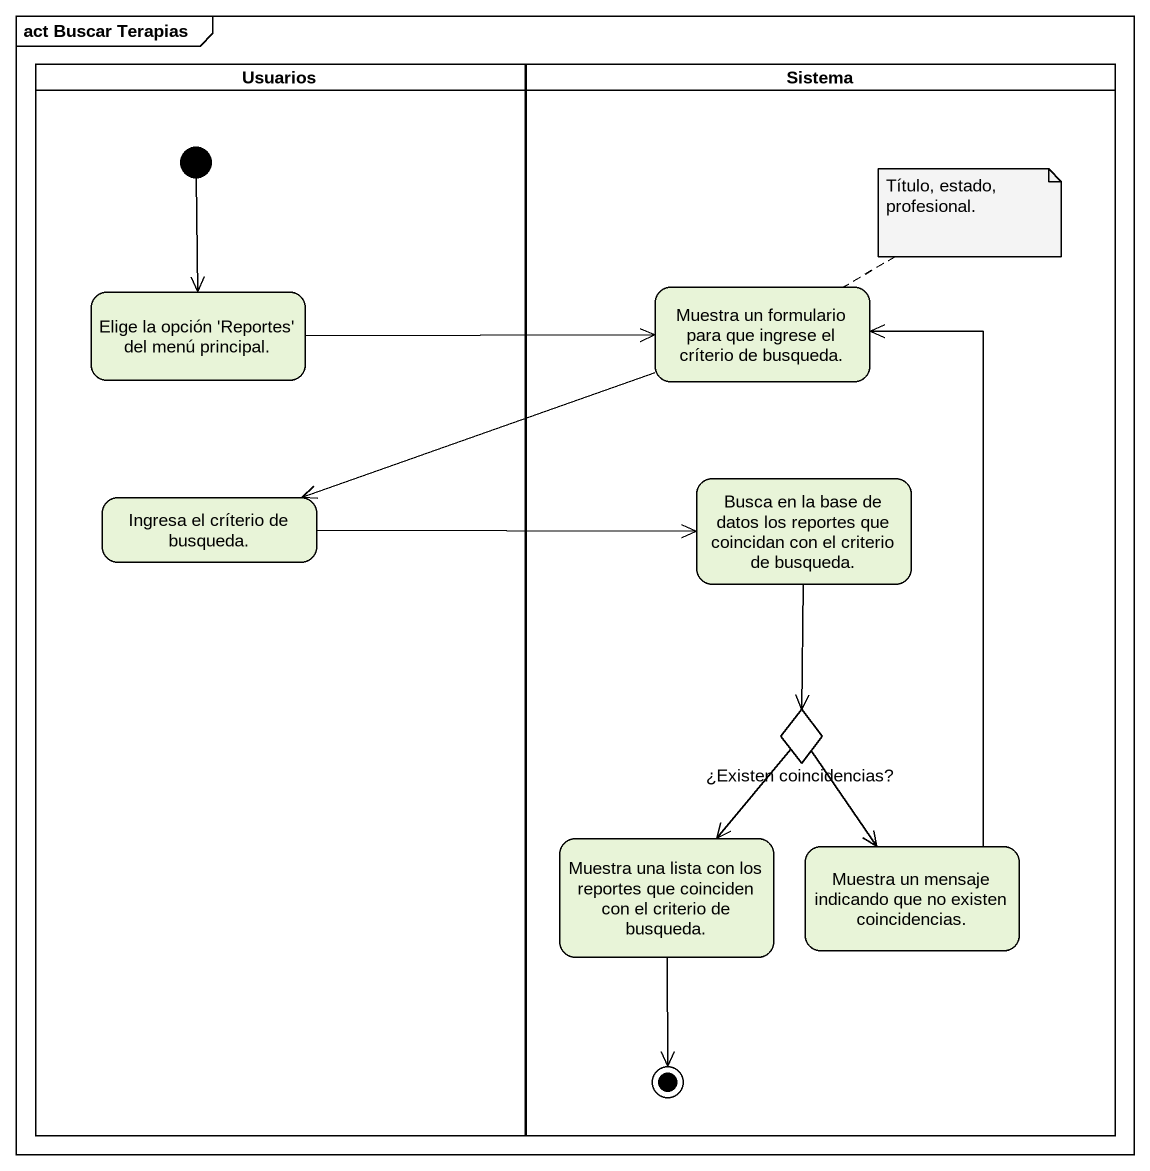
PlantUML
@startuml
mainframe act Buscar Terapias
hide empty description
state Usuarios <<partition>> {
  state "Elige la opción 'Reportes' del menú principal." as Elige_la_opción_Reportes
  state "Ingresa el críterio de busqueda." as Ingresa_el_críterio_de
  [*] --> Elige_la_opción_Reportes
}
state Sistema <<partition>> {
  state "Muestra un formulario para que ingrese el críterio de busqueda." as Muestra_un_formulario_para
  state "Busca en la base de datos los reportes que coincidan con el criterio de busqueda." as Busca_en_la_base_de_datos
  state "¿Existen coincidencias?" as Existen_coincidencias <<choice>>
  state "Muestra una lista con los reportes que coinciden con el criterio de busqueda." as Muestra_una_lista_con_los
  state "Muestra un mensaje indicando que no existen coincidencias." as Muestra_un_mensaje
  Muestra_una_lista_con_los --> [*]
}
Elige_la_opción_Reportes -right-> Muestra_un_formulario_para
Muestra_un_formulario_para -left-> Ingresa_el_críterio_de
Ingresa_el_críterio_de -right-> Busca_en_la_base_de_datos
Busca_en_la_base_de_datos --> Existen_coincidencias
Existen_coincidencias --> Muestra_una_lista_con_los
Existen_coincidencias --> Muestra_un_mensaje
Muestra_un_mensaje -up-> Muestra_un_formulario_para
note right of Muestra_un_formulario_para : Título, estado, profesional.
@enduml
